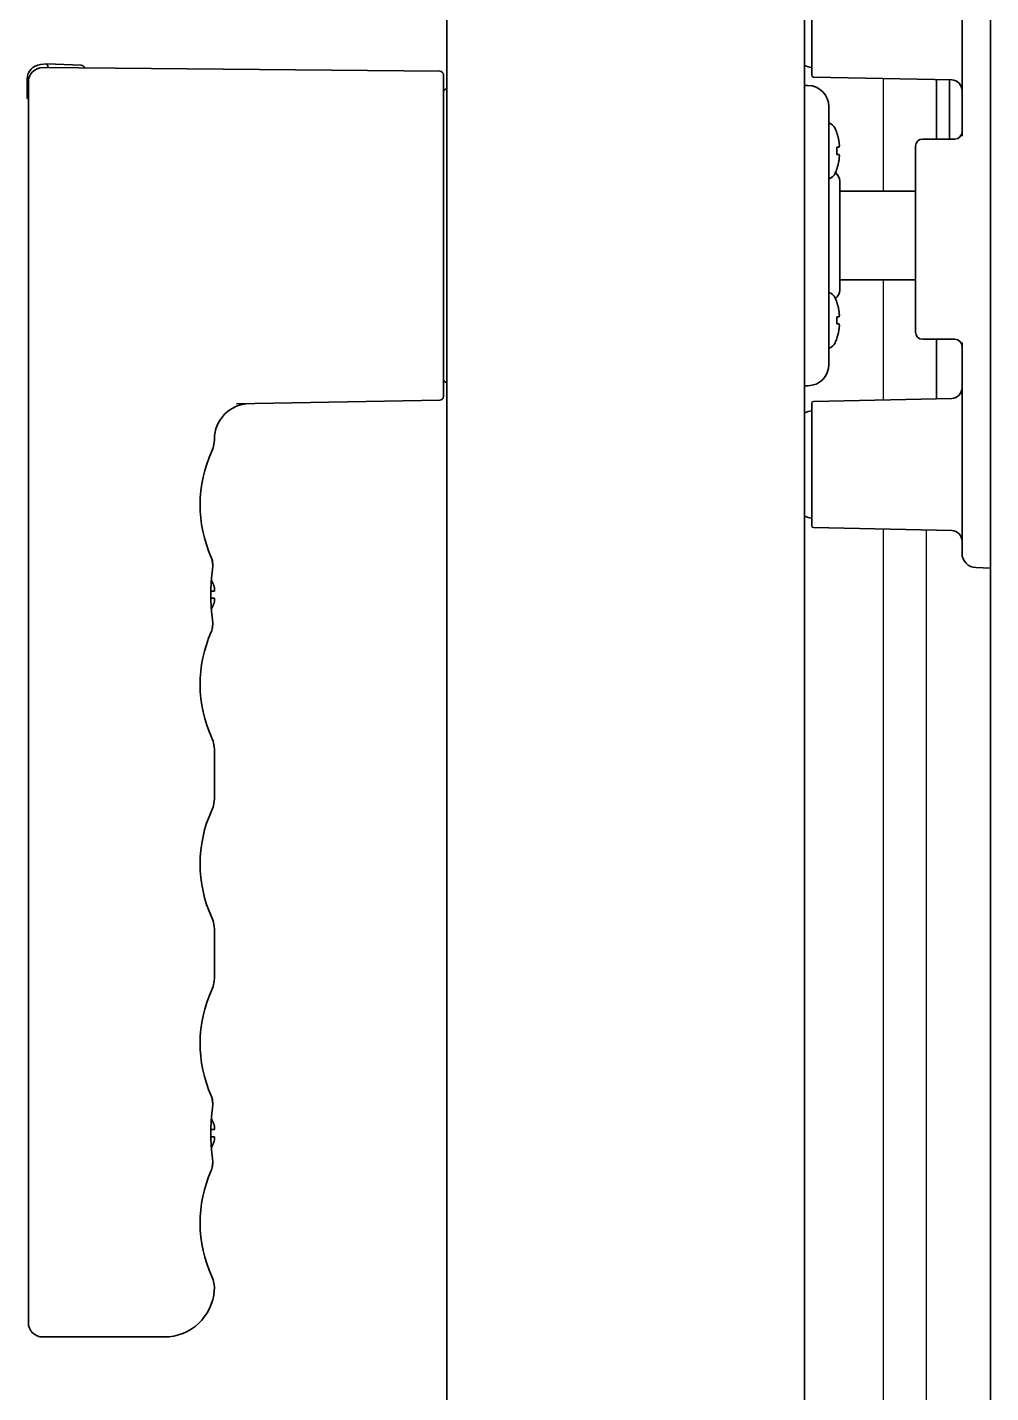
# Model space of a CAD drawing. Extents: x 6336 to 10269, y -393 to 3036.
# Drawn here: x 7337.4 to 7472.1, y 1476.2 to 1667.2 of the extents above; entities that cross this region are included whole.
import ezdxf

# ---------------------------------------------------------------- set-up
doc = ezdxf.new("R2010")
doc.units = 0
doc.header["$LTSCALE"] = 5
doc.layers.add('1', color=7, linetype='CONTINUOUS', true_color=0xffffff)
doc.layers.add('GEOM', color=7, linetype='CONTINUOUS')

msp = doc.modelspace()

# ---------------------------------------------------------------- linework, layer by layer
at = {"layer": '1', "color": 7, "linetype": 'Continuous', "lineweight": 35}
for p, q in [((7396.07, 1400.78), (7396.07, 1917.28)), ((7446.07, 1400.78), (7446.07, 1917.28)), ((7472.07, 1374.13), (7472.07, 1917.53)), ((7447.07, 1660.45), (7447.07, 1677.6)), ((7468.07, 1651.95), (7468.07, 1676.46)), ((7340.17, 1662.03), (7339.25, 1661.95)), ((7339.59, 1661.51), (7395.08, 1661.03)), ((7340.17, 1662.03), (7344.94, 1661.86)), ((7337.42, 1659.95), (7337.42, 1657.32)), ((7337.57, 1486.03), (7337.57, 1659.51)), ((7395.57, 1660.53), (7395.57, 1615.52)), ((7446.51, 1659.02), (7446.07, 1659.02)), ((7447.31, 1660.2), (7466.64, 1659.8)), ((7464.48, 1651.53), (7464.48, 1659.89)), ((7466.31, 1651.53), (7466.31, 1659.81)), ((7395.57, 1654.56), (7395.57, 1658.05)), ((7449.47, 1656.02), (7449.47, 1620.03)), ((7450.57, 1652.37), (7450.58, 1652.37)), ((7465.52, 1651.53), (7462.57, 1651.53)), ((7465.52, 1651.53), (7467.07, 1651.53)), ((7395.57, 1646.57), (7395.57, 1649.62)), ((7450.57, 1650.37), (7450.91, 1650.37)), ((7461.57, 1650.53), (7461.57, 1624.53)), ((7450.91, 1649.37), (7450.57, 1649.37)), ((7450.58, 1647.37), (7450.57, 1647.37)), ((7450.97, 1645.63), (7450.97, 1630.42)), ((7450.97, 1644.23), (7461.57, 1644.23)), ((7395.57, 1628.41), (7395.57, 1632.91)), ((7450.97, 1631.83), (7461.57, 1631.83)), ((7450.57, 1628.68), (7450.58, 1628.68)), ((7395.57, 1626.43), (7395.57, 1627.25)), ((7450.57, 1626.68), (7450.91, 1626.68)), ((7450.91, 1625.68), (7450.57, 1625.68)), ((7450.58, 1623.68), (7450.57, 1623.68)), ((7465.52, 1623.53), (7462.57, 1623.53)), ((7464.48, 1615.16), (7464.48, 1623.53)), ((7467.07, 1623.53), (7465.52, 1623.53)), ((7468.07, 1598.59), (7468.07, 1623.1)), ((7446.51, 1617.03), (7446.07, 1617.03)), ((7466.64, 1615.26), (7447.31, 1614.85)), ((7395.08, 1615.02), (7366.66, 1614.52)), ((7447.07, 1597.45), (7447.07, 1614.6)), ((7468.07, 1593.6), (7468.07, 1598.59)), ((7447.31, 1597.2), (7466.64, 1596.8)), ((7363.14, 1593.03), (7363.16, 1592.97)), ((7363.17, 1592.95), (7363.16, 1592.97)), ((7363.2, 1592.83), (7363.17, 1592.95)), ((7363.29, 1592.53), (7363.2, 1592.83)), ((7363.35, 1591.9), (7363.28, 1592.54)), ((7363.32, 1591.3), (7363.35, 1591.9)), ((7363.32, 1591.3), (7363.32, 1591.3)), ((7363.32, 1591.3), (7363.32, 1591.3)), ((7472.07, 1591.53), (7470, 1591.6)), ((7363.16, 1589.87), (7363.16, 1589.88)), ((7363.16, 1589.87), (7363.16, 1589.88)), ((7363.07, 1588.33), (7363.57, 1588.33)), ((7363.07, 1587.33), (7363.07, 1587.83)), ((7363.57, 1587.33), (7363.07, 1587.33)), ((7363.16, 1585.77), (7363.16, 1585.78)), ((7363.16, 1585.77), (7363.16, 1585.78)), ((7363.14, 1582.62), (7363.16, 1582.68)), ((7363.16, 1582.68), (7363.19, 1582.78)), ((7363.19, 1582.78), (7363.2, 1582.82)), ((7363.28, 1583.12), (7363.29, 1583.13)), ((7363.32, 1584.35), (7363.32, 1584.35)), ((7363.57, 1566.11), (7363.57, 1559.34)), ((7363.57, 1541.01), (7363.57, 1534.24)), ((7363.14, 1517.73), (7363.16, 1517.67)), ((7363.17, 1517.65), (7363.16, 1517.67)), ((7363.17, 1517.65), (7363.16, 1517.67)), ((7363.2, 1517.53), (7363.17, 1517.65)), ((7363.29, 1517.23), (7363.2, 1517.53)), ((7363.23, 1515.33), (7363.32, 1516)), ((7363.35, 1516.6), (7363.28, 1517.24)), ((7363.32, 1516), (7363.35, 1516.6)), ((7363.32, 1516), (7363.32, 1516)), ((7363.32, 1516), (7363.32, 1516)), ((7363.16, 1514.57), (7363.16, 1514.58)), ((7363.16, 1514.57), (7363.16, 1514.58)), ((7363.07, 1513.03), (7363.57, 1513.03)), ((7363.07, 1512.03), (7363.07, 1512.53)), ((7363.57, 1512.03), (7363.07, 1512.03)), ((7363.16, 1510.47), (7363.16, 1510.48)), ((7363.16, 1510.47), (7363.16, 1510.48)), ((7363.32, 1509.05), (7363.32, 1509.05)), ((7363.32, 1509.05), (7363.32, 1509.05)), ((7363.14, 1507.32), (7363.16, 1507.38)), ((7363.16, 1507.38), (7363.19, 1507.48)), ((7363.19, 1507.48), (7363.2, 1507.52)), ((7363.28, 1507.82), (7363.29, 1507.83)), ((7356.57, 1484.03), (7339.57, 1484.03))]:
    msp.add_line(p, q, dxfattribs=at)
for points in [[(7363.21, 1607.87), (7363.38, 1608.33), (7363.55, 1609.09), (7363.57, 1609.54)], [(7363.32, 1591.3), (7363.35, 1591.88), (7363.29, 1592.53)], [(7363.23, 1585.01), (7363.13, 1586.06), (7363.07, 1587.22), (7363.07, 1588.4), (7363.13, 1589.56), (7363.23, 1590.61), (7363.32, 1591.3)], [(7363.32, 1584.35), (7363.23, 1585.04), (7363.18, 1585.51)], [(7363.2, 1582.82), (7363.28, 1583.11), (7363.35, 1583.75), (7363.32, 1584.35)], [(7363.29, 1583.13), (7363.35, 1583.78), (7363.32, 1584.35)], [(7363.57, 1566.11), (7363.55, 1566.57), (7363.38, 1567.33), (7363.21, 1567.78)], [(7363.21, 1557.67), (7363.38, 1558.13), (7363.55, 1558.89), (7363.57, 1559.34)], [(7363.57, 1541.01), (7363.55, 1541.47), (7363.38, 1542.23), (7363.21, 1542.68)], [(7363.21, 1532.57), (7363.38, 1533.03), (7363.55, 1533.79), (7363.57, 1534.24)], [(7363.23, 1509.71), (7363.13, 1510.76), (7363.07, 1511.92), (7363.07, 1513.1), (7363.13, 1514.26), (7363.23, 1515.31), (7363.32, 1516)], [(7363.32, 1516), (7363.35, 1516.58), (7363.29, 1517.23)], [(7363.32, 1509.05), (7363.23, 1509.74), (7363.18, 1510.21)], [(7363.2, 1507.52), (7363.28, 1507.81), (7363.35, 1508.45), (7363.32, 1509.05)], [(7363.29, 1507.83), (7363.35, 1508.48), (7363.32, 1509.05)]]:
    msp.add_lwpolyline(points, dxfattribs=at)
for centre, radius, start, end in [((7339.42, 1659.95), 2, 95, 180), ((7339.57, 1659.51), 2, 89.5, 180), ((7344.92, 1661.36), 0.5, 12.2164, 88), ((7395.07, 1660.53), 0.5, 0, 89.5), ((7447.33, 1664.53), 3, 245.2544, 265.109), ((7447.32, 1660.45), 0.25, 180, 267.5), ((7466.57, 1658.3), 1.5, 0, 87.5), ((7337.67, 1657.32), 0.25, 180, 245.9607), ((7396.07, 1658.05), 0.5, 89.5, 180), ((7446.47, 1656.02), 3, 0, 89.25), ((7448.97, 1652.37), 1.5, 24.7199, 70.2058), ((7443.97, 1650.07), 7, 19.1821, 24.7199), ((7443.95, 1650.06), 7.01, 17.6949, 19.259), ((7443.95, 1650.06), 7.01, 16.1381, 17.6948), ((7443.94, 1650.06), 7.02, 15.8544, 16.1382), ((7443.94, 1650.05), 7.02, 14.5816, 15.8543), ((7443.93, 1650.05), 7.03, 14.0137, 14.5816), ((7443.92, 1650.05), 7.04, 13.0187, 14.0136), ((7443.92, 1650.05), 7.04, 12.287, 13.0187), ((7443.91, 1650.05), 7.05, 11.4455, 12.287), ((7443.89, 1650.04), 7.07, 10.5913, 11.4454), ((7462.57, 1650.53), 1, 90, 180), ((7467.07, 1652.53), 1, 270, 0), ((7443.41, 1649.87), 7.17, 356.0052, 3.9948), ((7443.88, 1650.04), 7.09, 9.8684, 10.5914), ((7443.85, 1650.04), 7.11, 8.8538, 9.8681), ((7443.83, 1650.03), 7.14, 8.2981, 8.854), ((7443.77, 1650.03), 7.19, 6.7465, 8.2965), ((7446.74, 1650.62), 4.18, 2.3502, 3.3845), ((7446.74, 1650.62), 4.18, 356.6153, 357.5762), ((7446.7, 1650.62), 4.22, 1.9486, 2.3513), ((7446.68, 1650.62), 4.24, 1.3637, 1.9484), ((7446.66, 1650.62), 4.26, 0.8923, 1.3639), ((7446.64, 1650.62), 4.27, 0.4067, 0.8922), ((7446.64, 1650.62), 4.28, 359.464, 0.4068), ((7446.65, 1650.62), 4.27, 358.909, 359.4642), ((7446.66, 1650.62), 4.26, 358.523, 358.9089), ((7446.68, 1650.62), 4.24, 357.8846, 358.5233), ((7446.7, 1650.62), 4.21, 357.5752, 357.8843), ((7443.95, 1649.68), 7.01, 342.3052, 343.8619), ((7443.94, 1649.68), 7.02, 343.8618, 344.1456), ((7443.94, 1649.69), 7.02, 344.1457, 345.4184), ((7443.93, 1649.69), 7.03, 345.4184, 345.9863), ((7443.92, 1649.69), 7.04, 345.9864, 346.9813), ((7443.92, 1649.69), 7.04, 346.9813, 347.713), ((7443.91, 1649.69), 7.05, 347.713, 348.5545), ((7443.89, 1649.7), 7.07, 348.5546, 349.4087), ((7443.88, 1649.7), 7.09, 349.4086, 350.1316), ((7443.85, 1649.7), 7.11, 350.1319, 351.1462), ((7443.83, 1649.71), 7.14, 351.146, 351.7019), ((7443.77, 1649.72), 7.19, 351.7035, 353.2535), ((7446.74, 1649.12), 4.18, 2.4238, 3.3847), ((7446.74, 1649.12), 4.18, 356.6155, 357.6498), ((7446.71, 1649.12), 4.21, 2.1156, 2.4248), ((7446.68, 1649.12), 4.24, 1.4767, 2.1153), ((7446.66, 1649.12), 4.26, 1.0911, 1.477), ((7446.65, 1649.12), 4.27, 0.5359, 1.091), ((7446.64, 1649.12), 4.28, 0.1029, 0.536), ((7446.64, 1649.12), 4.28, 359.5932, 0.1029), ((7446.65, 1649.12), 4.27, 359.1077, 359.5933), ((7446.66, 1649.12), 4.26, 358.6361, 359.1077), ((7446.68, 1649.12), 4.24, 358.0516, 358.6363), ((7446.7, 1649.12), 4.22, 357.6487, 358.0514), ((7448.97, 1647.37), 1.5, 289.7942, 335.2801), ((7443.97, 1649.67), 7, 335.2801, 340.8179), ((7449.47, 1645.63), 1.5, 0, 53.2696), ((7443.95, 1649.68), 7.01, 340.741, 342.3051), ((7449.47, 1630.42), 1.5, 306.7304, 0), ((7448.97, 1628.68), 1.5, 24.7199, 70.2058), ((7443.97, 1626.38), 7, 19.1821, 24.7199), ((7443.95, 1626.37), 7.01, 17.6949, 19.259), ((7443.95, 1626.37), 7.01, 16.1381, 17.6948), ((7443.41, 1626.18), 7.17, 356.0052, 3.9948), ((7443.94, 1626.37), 7.02, 15.8544, 16.1382), ((7443.94, 1626.37), 7.02, 14.5816, 15.8543), ((7443.93, 1626.37), 7.03, 14.0137, 14.5816), ((7443.92, 1626.36), 7.04, 13.0187, 14.0136), ((7443.92, 1626.36), 7.04, 12.287, 13.0187), ((7443.91, 1626.36), 7.05, 11.4455, 12.287), ((7443.89, 1626.36), 7.07, 10.5913, 11.4454), ((7443.88, 1626.35), 7.09, 9.8684, 10.5914), ((7443.85, 1626.35), 7.11, 8.8538, 9.8681), ((7443.83, 1626.35), 7.14, 8.2981, 8.854), ((7443.77, 1626.34), 7.19, 6.7465, 8.2965), ((7446.74, 1626.94), 4.18, 2.3502, 3.3845), ((7446.74, 1626.93), 4.18, 356.6153, 357.5762), ((7446.7, 1626.93), 4.22, 1.9486, 2.3513), ((7446.68, 1626.93), 4.24, 1.3637, 1.9484), ((7446.66, 1626.93), 4.26, 0.8923, 1.3639), ((7446.64, 1626.93), 4.27, 0.4067, 0.8922), ((7446.64, 1626.93), 4.28, 359.464, 0.4068), ((7446.65, 1626.93), 4.27, 358.909, 359.4642), ((7446.66, 1626.93), 4.26, 358.523, 358.9089), ((7446.68, 1626.93), 4.24, 357.8846, 358.5233), ((7446.7, 1626.93), 4.21, 357.5752, 357.8843), ((7443.89, 1626.01), 7.07, 348.5546, 349.4087), ((7443.88, 1626.01), 7.09, 349.4086, 350.1316), ((7443.85, 1626.02), 7.11, 350.1319, 351.1462), ((7443.83, 1626.02), 7.14, 351.146, 351.7019), ((7443.77, 1626.03), 7.19, 351.7035, 353.2535), ((7446.74, 1625.44), 4.18, 2.4238, 3.3847), ((7446.74, 1625.43), 4.18, 356.6155, 357.6498), ((7446.71, 1625.43), 4.21, 2.1156, 2.4248), ((7446.68, 1625.43), 4.24, 1.4767, 2.1153), ((7446.66, 1625.43), 4.26, 1.0911, 1.477), ((7446.65, 1625.43), 4.27, 0.5359, 1.091), ((7446.64, 1625.43), 4.28, 0.1029, 0.536), ((7446.64, 1625.43), 4.28, 359.5932, 0.1029), ((7446.65, 1625.43), 4.27, 359.1077, 359.5933), ((7446.66, 1625.43), 4.26, 358.6361, 359.1077), ((7446.68, 1625.43), 4.24, 358.0516, 358.6363), ((7446.7, 1625.43), 4.22, 357.6487, 358.0514), ((7448.97, 1623.68), 1.5, 289.7942, 335.2801), ((7443.97, 1625.98), 7, 335.2801, 340.8179), ((7443.95, 1625.99), 7.01, 340.741, 342.3051), ((7443.95, 1625.99), 7.01, 342.3052, 343.8619), ((7443.94, 1626), 7.02, 343.8618, 344.1456), ((7443.94, 1626), 7.02, 344.1457, 345.4184), ((7443.93, 1626), 7.03, 345.4184, 345.9863), ((7443.92, 1626), 7.04, 345.9864, 346.9813), ((7443.92, 1626), 7.04, 346.9813, 347.713), ((7443.91, 1626), 7.05, 347.713, 348.5545), ((7462.57, 1624.53), 1, 180, 270), ((7467.07, 1622.53), 1, 0, 90), ((7446.47, 1620.03), 3, 270.75, 0), ((7396.07, 1618), 0.5, 180, 270.5), ((7395.07, 1615.52), 0.5, 271, 360), ((7466.57, 1616.75), 1.5, 272.5, 0), ((7368.57, 1609.55), 5, 91, 180), ((7447.33, 1610.53), 3, 94.891, 114.7456), ((7447.32, 1614.6), 0.25, 92.5, 180), ((7379.57, 1600.38), 18, 155.3799, 204.086), ((7447.33, 1601.53), 3, 245.2544, 265.109), ((7447.32, 1597.45), 0.25, 180, 267.5), ((7466.57, 1595.3), 1.5, 0, 87.5), ((7470.07, 1593.6), 2, 180, 268), ((7358.97, 1587.64), 4.75, 26.6813, 28.0074), ((7358.97, 1587.64), 4.74, 25.5402, 26.6812), ((7358.98, 1587.65), 4.74, 24.5722, 25.5402), ((7358.98, 1587.65), 4.73, 23.3175, 24.5722), ((7358.99, 1587.65), 4.73, 22.5474, 23.3174), ((7358.99, 1587.65), 4.72, 21.0025, 22.5476), ((7359, 1587.66), 4.72, 20.5181, 21.0023), ((7359.01, 1587.66), 4.7, 18.4656, 20.5187), ((7359.03, 1587.67), 4.68, 17.3773, 18.465), ((7359.05, 1587.67), 4.67, 16.3949, 17.3772), ((7359.08, 1587.68), 4.64, 14.3176, 16.3964), ((7361.58, 1588.57), 2.01, 5.1401, 7.2744), ((7361.58, 1588.58), 2.01, 352.7259, 354.7415), ((7361.6, 1588.57), 1.98, 4.2856, 5.1372), ((7361.61, 1588.58), 1.97, 3.0233, 4.286), ((7361.62, 1588.58), 1.96, 1.9964, 3.0228), ((7361.63, 1588.58), 1.95, 0.9261, 1.9964), ((7361.63, 1588.58), 1.95, 358.8459, 0.9258), ((7361.63, 1588.58), 1.96, 357.6234, 358.8455), ((7361.62, 1588.58), 1.96, 356.7841, 357.6235), ((7361.61, 1588.58), 1.97, 355.3984, 356.7833), ((7361.6, 1588.58), 1.98, 354.7442, 355.3991), ((7359.01, 1587.99), 4.7, 339.4813, 341.5344), ((7359.03, 1587.99), 4.68, 341.535, 342.6227), ((7359.05, 1587.98), 4.67, 342.6228, 343.6051), ((7359.08, 1587.97), 4.64, 343.6036, 345.6824), ((7361.58, 1587.07), 2.01, 5.2585, 7.2741), ((7361.58, 1587.08), 2.01, 352.7256, 354.8598), ((7361.6, 1587.07), 1.98, 4.6009, 5.2558), ((7361.61, 1587.08), 1.97, 3.2167, 4.6016), ((7361.62, 1587.08), 1.96, 2.3765, 3.2159), ((7361.63, 1587.08), 1.95, 1.1545, 2.3767), ((7361.63, 1587.08), 1.95, 0.1995, 1.1541), ((7361.63, 1587.08), 1.95, 359.0741, 0.1995), ((7361.63, 1587.08), 1.95, 358.0037, 359.0738), ((7361.63, 1587.08), 1.96, 356.9771, 358.0037), ((7361.61, 1587.08), 1.97, 355.714, 356.9766), ((7361.6, 1587.08), 1.98, 354.8627, 355.7144), ((7358.97, 1588.01), 4.75, 331.9926, 333.3187), ((7358.97, 1588.01), 4.74, 333.3188, 334.4598), ((7358.98, 1588.01), 4.74, 334.4598, 335.4278), ((7358.98, 1588), 4.73, 335.4278, 336.6825), ((7358.99, 1588), 4.73, 336.6826, 337.4526), ((7358.99, 1588), 4.72, 337.4524, 338.9975), ((7359, 1588), 4.72, 338.9977, 339.4819), ((7379.57, 1575.28), 18, 155.914, 204.6201), ((7379.57, 1550.18), 18, 155.3799, 204.6201), ((7379.57, 1525.08), 18, 155.3799, 204.086), ((7358.97, 1512.34), 4.75, 26.6813, 28.0074), ((7358.97, 1512.34), 4.74, 25.5402, 26.6812), ((7358.98, 1512.35), 4.74, 24.5722, 25.5402), ((7358.98, 1512.35), 4.73, 23.3175, 24.5722), ((7358.99, 1512.35), 4.73, 22.5474, 23.3174), ((7358.99, 1512.35), 4.72, 21.0025, 22.5476), ((7359, 1512.36), 4.72, 20.5181, 21.0023), ((7359.01, 1512.36), 4.7, 18.4656, 20.5187), ((7359.03, 1512.37), 4.68, 17.3773, 18.465), ((7359.05, 1512.37), 4.67, 16.3949, 17.3772), ((7359.08, 1512.38), 4.64, 14.3176, 16.3964), ((7361.58, 1513.27), 2.01, 5.1401, 7.2744), ((7361.58, 1513.28), 2.01, 352.7259, 354.7415), ((7361.58, 1511.77), 2.01, 5.2585, 7.2741), ((7361.6, 1513.27), 1.98, 4.2856, 5.1372), ((7361.61, 1513.28), 1.97, 3.0233, 4.286), ((7361.62, 1513.28), 1.96, 1.9964, 3.0228), ((7361.63, 1513.28), 1.95, 0.9261, 1.9964), ((7361.63, 1513.28), 1.95, 358.8459, 0.9258), ((7361.63, 1513.28), 1.96, 357.6234, 358.8455), ((7361.62, 1513.28), 1.96, 356.7841, 357.6235), ((7361.61, 1513.28), 1.97, 355.3984, 356.7833), ((7361.6, 1513.28), 1.98, 354.7442, 355.3991), ((7358.97, 1512.71), 4.75, 331.9926, 333.3187), ((7358.97, 1512.71), 4.74, 333.3188, 334.4598), ((7358.98, 1512.71), 4.74, 334.4598, 335.4278), ((7358.98, 1512.7), 4.73, 335.4278, 336.6825), ((7358.99, 1512.7), 4.73, 336.6826, 337.4526), ((7358.99, 1512.7), 4.72, 337.4524, 338.9975), ((7359, 1512.7), 4.72, 338.9977, 339.4819), ((7359.01, 1512.69), 4.7, 339.4813, 341.5344), ((7359.03, 1512.69), 4.68, 341.535, 342.6227), ((7359.05, 1512.68), 4.67, 342.6228, 343.6051), ((7359.08, 1512.67), 4.64, 343.6036, 345.6824), ((7361.58, 1511.78), 2.01, 352.7256, 354.8598), ((7361.6, 1511.77), 1.98, 4.6009, 5.2558), ((7361.61, 1511.78), 1.97, 3.2167, 4.6016), ((7361.62, 1511.78), 1.96, 2.3765, 3.2159), ((7361.63, 1511.78), 1.95, 1.1545, 2.3767), ((7361.63, 1511.78), 1.95, 0.1995, 1.1541), ((7361.63, 1511.78), 1.95, 359.0741, 0.1995), ((7361.63, 1511.78), 1.95, 358.0037, 359.0738), ((7361.63, 1511.78), 1.96, 356.9771, 358.0037), ((7361.61, 1511.78), 1.97, 355.714, 356.9766), ((7361.6, 1511.78), 1.98, 354.8627, 355.7144), ((7379.57, 1499.98), 18, 155.914, 204.5781), ((7359.57, 1490.83), 4, 356.173, 24.5781), ((7356.57, 1491.03), 7, 270, 356.1708), ((7339.57, 1486.03), 2, 180, 270)]:
    msp.add_arc(centre, radius, start, end, dxfattribs=at)
msp.add_ellipse((7326.1, 1662.02), major_axis=(14.32, -0.5), ratio=0.034884, start_param=0.001219, end_param=0.055046, dxfattribs=at)
msp.add_open_spline([(7340.4, 1661.55), (7340.35, 1661.58), (7340.28, 1661.69), (7340.24, 1661.86), (7340.21, 1661.95), (7340.19, 1662.03), (7340.17, 1662.03)], degree=3, knots=[0, 0, 0, 0, 0.366186, 0.687736, 0.908142, 1, 1, 1, 1], dxfattribs=at)
at = {"layer": 'GEOM', "color": 7, "linetype": 'Continuous'}
for p, q in [((7457.07, 1644.23), (7457.07, 1660)), ((7457.07, 1615.05), (7457.07, 1631.83)), ((7457.07, 1431.47), (7457.07, 1597)), ((7463.07, 1596.87), (7463.07, 1431.59))]:
    msp.add_line(p, q, dxfattribs=at)

doc.saveas('drawing.dxf')
